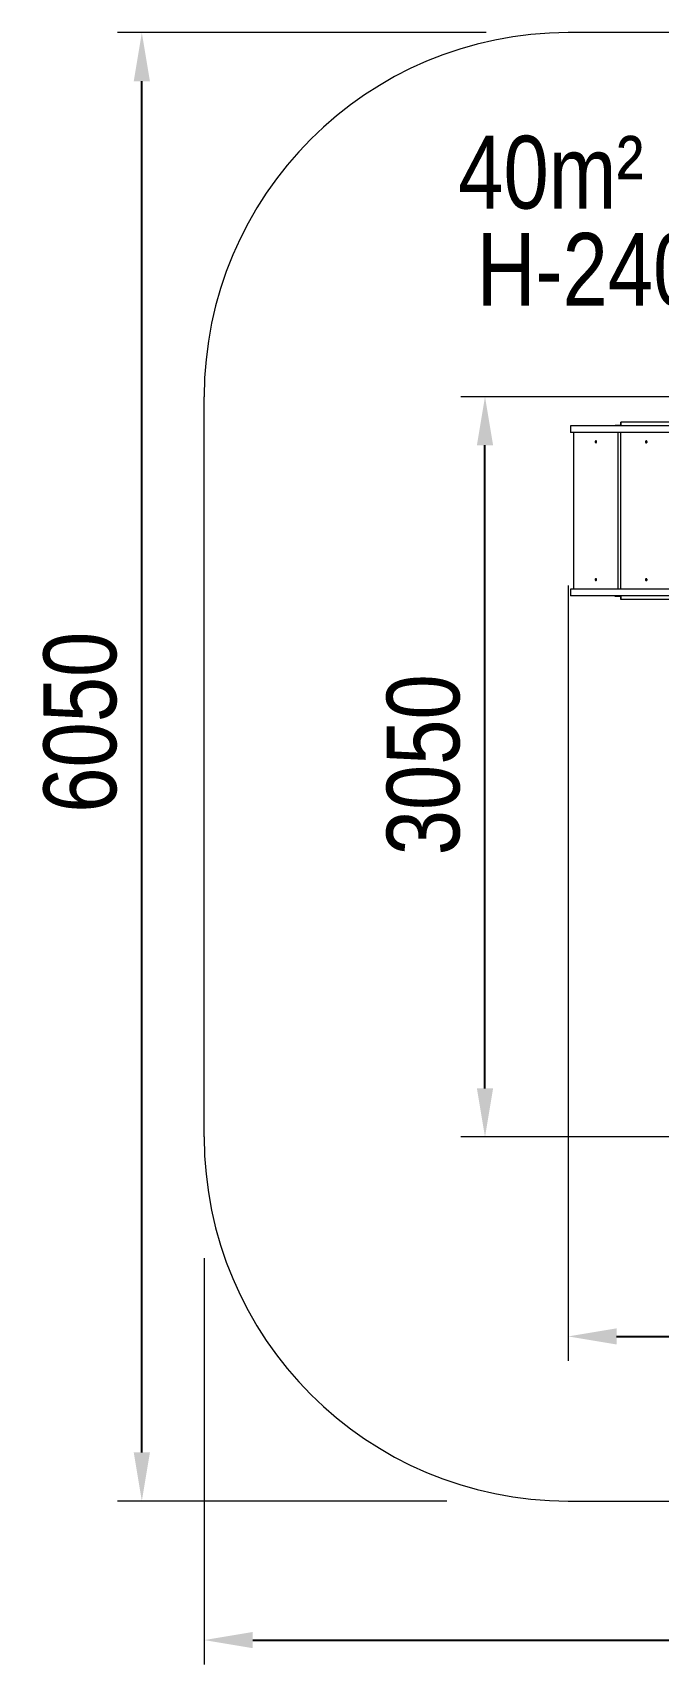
# Model space of a CAD drawing. Header units: millimetres. Extents: x -3852 to 3754, y -3689 to 3034.
# Drawn here: x -3852 to -1274, y -3689 to 3034 of the extents above; entities that cross this region are included whole.
import ezdxf

# ---------------------------------------------------------------- set-up
doc = ezdxf.new("R2010")
doc.units = ezdxf.units.MM
for name, color, linetype in [('DIKOM_ЗОНА', 80, 'Continuous'), ('DIKOM_ОБЪЕКТ', 7, 'Continuous'), ('DIKOM_РАЗМЕР_ЗОНА', 7, 'Continuous'), ('DIKOM_РАЗМЕР_ОБЪЕКТА', 7, 'Continuous')]:
    doc.layers.add(name, color=color, linetype=linetype)
doc.styles.add('style1', font='arial.ttf', dxfattribs={"width": 0.8})
doc.dimstyles.new('1-50', dxfattribs={"dimtxt": 300, "dimasz": 200, "dimexe": 100, "dimexo": 0, "dimgap": 100, "dimtad": 1, "dimtxsty": 'style1', "dimcen": 200, "dimclrd": 7, "dimclre": 7, "dimclrt": 7, "dimadec": 1, "dimazin": 2, "dimtfac": 1, "dimtmove": 0, "dimatfit": 2, "dimfxl": 0, "dimlwd": 25, "dimlwe": 18, "dimarcsym": 0})

# ---------------------------------------------------------------- blocks, each defined once
blk = doc.blocks.new('*D0')
at = {"layer": 'Defpoints', "color": 0, "transparency": 16777216}
for p in [(-1645.6, 756.6), (2216.6, 747.4), (2216.6, -2337.9)]:
    blk.add_point(p, dxfattribs=at)
at = {"layer": 'DIKOM_РАЗМЕР_ОБЪЕКТА', "color": 7, "lineweight": 18, "transparency": 16777216}
for p, q in [((-1645.6, 756.6), (-1645.6, -2437.9)), ((2216.6, 747.4), (2216.6, -2437.9))]:
    blk.add_line(p, q, dxfattribs=at)
at = {"layer": 'DIKOM_РАЗМЕР_ОБЪЕКТА', "color": 7, "lineweight": 25, "transparency": 16777216}
blk.add_line((-1445.6, -2337.9), (2016.6, -2337.9), dxfattribs=at)
at = {"layer": 'DIKOM_РАЗМЕР_ОБЪЕКТА', "color": 7, "transparency": 16777216}
for points in [[(-1445.6, -2304.6), (-1445.6, -2371.2), (-1645.6, -2337.9)], [(2016.6, -2304.6), (2016.6, -2371.2), (2216.6, -2337.9)]]:
    blk.add_solid(points, dxfattribs=at)
at = {"layer": 'DIKOM_РАЗМЕР_ОБЪЕКТА', "color": 7, "transparency": 16777216, "insert": (156.9, -2084.6), "char_height": 300, "attachment_point": 5, "style": 'style1'}
blk.add_mtext('3900', dxfattribs=at)
blk = doc.blocks.new('*D1')
at = {"layer": 'Defpoints', "color": 0, "transparency": 16777216}
for p in [(-1988.2, 1533.9), (178.5, 1533.9), (178.5, -1516.1)]:
    blk.add_point(p, dxfattribs=at)
at = {"layer": 'DIKOM_РАЗМЕР_ОБЪЕКТА', "color": 7, "lineweight": 18, "transparency": 16777216}
for p, q in [((178.5, 1533.9), (-2088.2, 1533.9)), ((178.5, -1516.1), (-2088.2, -1516.1))]:
    blk.add_line(p, q, dxfattribs=at)
at = {"layer": 'DIKOM_РАЗМЕР_ОБЪЕКТА', "color": 7, "lineweight": 25, "transparency": 16777216}
blk.add_line((-1988.2, -1316.1), (-1988.2, 1333.9), dxfattribs=at)
at = {"layer": 'DIKOM_РАЗМЕР_ОБЪЕКТА', "color": 7, "transparency": 16777216}
for points in [[(-2021.5, 1333.9), (-1954.8, 1333.9), (-1988.2, 1533.9)], [(-2021.5, -1316.1), (-1954.8, -1316.1), (-1988.2, -1516.1)]]:
    blk.add_solid(points, dxfattribs=at)
at = {"layer": 'DIKOM_РАЗМЕР_ОБЪЕКТА', "color": 7, "transparency": 16777216, "insert": (-2241.4, 17.3), "char_height": 300, "attachment_point": 5, "rotation": 90, "style": 'style1'}
blk.add_mtext('3050', dxfattribs=at)
blk = doc.blocks.new('*D2')
at = {"layer": 'Defpoints', "color": 0, "transparency": 16777216}
for p in [(3754.4, 468), (-3145.6, -2016.1), (3754.4, -3589.2)]:
    blk.add_point(p, dxfattribs=at)
at = {"layer": 'DIKOM_РАЗМЕР_ЗОНА', "color": 7, "lineweight": 18, "transparency": 16777216}
for p, q in [((3754.4, 468), (3754.4, -3689.2)), ((-3145.6, -2016.1), (-3145.6, -3689.2))]:
    blk.add_line(p, q, dxfattribs=at)
at = {"layer": 'DIKOM_РАЗМЕР_ЗОНА', "color": 7, "lineweight": 25, "transparency": 16777216}
blk.add_line((-2945.6, -3589.2), (3554.4, -3589.2), dxfattribs=at)
at = {"layer": 'DIKOM_РАЗМЕР_ЗОНА', "color": 7, "transparency": 16777216}
for points in [[(-2945.6, -3555.9), (-2945.6, -3622.5), (-3145.6, -3589.2)], [(3554.4, -3555.9), (3554.4, -3622.5), (3754.4, -3589.2)]]:
    blk.add_solid(points, dxfattribs=at)
at = {"layer": 'DIKOM_РАЗМЕР_ЗОНА', "color": 7, "transparency": 16777216, "insert": (461.9, -3336), "char_height": 300, "attachment_point": 5, "style": 'style1'}
blk.add_mtext('6900', dxfattribs=at)
blk = doc.blocks.new('*D3')
at = {"layer": 'Defpoints', "color": 0, "transparency": 16777216}
for p in [(-3402.4, 3033.9), (-1983.5, 3033.9), (-2145.6, -3016.1)]:
    blk.add_point(p, dxfattribs=at)
at = {"layer": 'DIKOM_РАЗМЕР_ЗОНА', "color": 7, "lineweight": 18, "transparency": 16777216}
for p, q in [((-1983.5, 3033.9), (-3502.4, 3033.9)), ((-2145.6, -3016.1), (-3502.4, -3016.1))]:
    blk.add_line(p, q, dxfattribs=at)
at = {"layer": 'DIKOM_РАЗМЕР_ЗОНА', "color": 7, "lineweight": 25, "transparency": 16777216}
blk.add_line((-3402.4, -2816.1), (-3402.4, 2833.9), dxfattribs=at)
at = {"layer": 'DIKOM_РАЗМЕР_ЗОНА', "color": 7, "transparency": 16777216}
for points in [[(-3435.7, 2833.9), (-3369.1, 2833.9), (-3402.4, 3033.9)], [(-3435.7, -2816.1), (-3369.1, -2816.1), (-3402.4, -3016.1)]]:
    blk.add_solid(points, dxfattribs=at)
at = {"layer": 'DIKOM_РАЗМЕР_ЗОНА', "color": 7, "transparency": 16777216, "insert": (-3655.6, 192.6), "char_height": 300, "attachment_point": 5, "rotation": 90, "style": 'style1'}
blk.add_mtext('6050', dxfattribs=at)

msp = doc.modelspace()

# ---------------------------------------------------------------- linework, layer by layer
at = {"layer": 'DIKOM_ЗОНА', "color": 3, "lineweight": 15}
for p, q in [((2254.427, 3033.883), (-1645.573, 3033.883)), ((-3145.573, -1516.117), (-3145.573, 1533.883)), ((-1645.573, -3016.117), (2328.538, -3016.117))]:
    msp.add_line(p, q, dxfattribs=at)
for centre, start, end in [((-1645.573, 1533.883), 90, 180), ((-1645.573, -1516.117), 180, 270)]:
    msp.add_arc(centre, 1500, start, end, dxfattribs=at)
at = {"layer": 'DIKOM_ОБЪЕКТ', "color": 7, "linetype": 'Continuous', "lineweight": 15}
for p, q in [((-1635.573, 1413.883), (-1635.573, 1386.883)), ((-1634.393, 1413.883), (-1635.573, 1413.883)), ((-1634.393, 1386.883), (-1634.393, 1413.883)), ((-739.289, 1413.883), (-1634.393, 1413.883)), ((-1451.462, 1413.883), (-1451.462, 1416.883)), ((-1451.462, 1416.883), (-1428.669, 1416.883)), ((-1428.669, 1428.883), (-1428.669, 1413.883)), ((-1427.933, 1428.883), (-1428.669, 1428.883)), ((-1427.933, 1413.883), (-1427.933, 1428.883)), ((-804.916, 1428.883), (-1427.933, 1428.883)), ((-1634.393, 1386.883), (-1635.573, 1386.883)), ((-736.308, 1386.883), (-1634.393, 1386.883)), ((-1623.081, 1386.883), (-1623.081, 740.883)), ((-1439.043, 740.883), (-1439.043, 1386.883)), ((-1430.355, 1386.883), (-1430.355, 740.883)), ((-1635.573, 740.883), (-1635.573, 713.883)), ((-1634.393, 740.883), (-1635.573, 740.883)), ((-1634.393, 713.883), (-1634.393, 740.883)), ((-736.308, 740.883), (-1634.393, 740.883)), ((-1634.393, 713.883), (-1635.573, 713.883)), ((-739.289, 713.883), (-1634.393, 713.883)), ((-1451.462, 710.883), (-1451.462, 713.883)), ((-1428.669, 710.883), (-1451.462, 710.883)), ((-1428.669, 713.883), (-1428.669, 698.883)), ((-1427.933, 698.883), (-1428.669, 698.883)), ((-1427.933, 698.883), (-1427.933, 713.883)), ((-804.916, 698.883), (-1427.933, 698.883))]:
    msp.add_line(p, q, dxfattribs=at)
at = {"layer": 'DIKOM_ОБЪЕКТ', "color": 7, "linetype": 'Continuous', "lineweight": 15, "flags": 128}
for points in [[(-1531.062, 1343.883), (-1530.194, 1344.061), (-1529.403, 1344.578), (-1528.76, 1345.389), (-1528.321, 1346.422), (-1528.126, 1347.584), (-1528.191, 1348.773), (-1528.512, 1349.883), (-1529.059, 1350.815), (-1529.785, 1351.487), (-1530.623, 1351.838), (-1531.501, 1351.838), (-1532.34, 1351.487), (-1533.065, 1350.815), (-1533.612, 1349.883), (-1533.933, 1348.773), (-1533.999, 1347.584), (-1533.803, 1346.422), (-1533.364, 1345.389), (-1532.721, 1344.578), (-1531.93, 1344.061), (-1531.062, 1343.883)], [(-1323.711, 1343.883), (-1322.705, 1344.061), (-1321.789, 1344.578), (-1321.043, 1345.389), (-1320.534, 1346.422), (-1320.308, 1347.584), (-1320.384, 1348.773), (-1320.756, 1349.883), (-1321.39, 1350.815), (-1322.23, 1351.487), (-1323.202, 1351.838), (-1324.22, 1351.838), (-1325.192, 1351.487), (-1326.032, 1350.815), (-1326.666, 1349.883), (-1327.038, 1348.773), (-1327.114, 1347.584), (-1326.888, 1346.422), (-1326.379, 1345.389), (-1325.633, 1344.578), (-1324.717, 1344.061), (-1323.711, 1343.883)], [(-1531.062, 775.883), (-1530.194, 776.061), (-1529.403, 776.578), (-1528.76, 777.389), (-1528.321, 778.422), (-1528.126, 779.584), (-1528.191, 780.773), (-1528.512, 781.883), (-1529.059, 782.815), (-1529.785, 783.487), (-1530.623, 783.838), (-1531.501, 783.838), (-1532.34, 783.487), (-1533.065, 782.815), (-1533.612, 781.883), (-1533.933, 780.773), (-1533.999, 779.584), (-1533.803, 778.422), (-1533.364, 777.389), (-1532.721, 776.578), (-1531.93, 776.061), (-1531.062, 775.883)], [(-1323.711, 775.883), (-1322.705, 776.061), (-1321.789, 776.578), (-1321.043, 777.389), (-1320.534, 778.422), (-1320.308, 779.584), (-1320.384, 780.773), (-1320.756, 781.883), (-1321.39, 782.815), (-1322.23, 783.487), (-1323.202, 783.838), (-1324.22, 783.838), (-1325.192, 783.487), (-1326.032, 782.815), (-1326.666, 781.883), (-1327.038, 780.773), (-1327.114, 779.584), (-1326.888, 778.422), (-1326.379, 777.389), (-1325.633, 776.578), (-1324.717, 776.061), (-1323.711, 775.883)]]:
    msp.add_lwpolyline(points, dxfattribs=at)

# ---------------------------------------------------------------- texts
at = {"layer": 'DIKOM_РАЗМЕР_ОБЪЕКТА', "insert": (-2098.321, 2608.905), "char_height": 300, "attachment_point": 1, "style": 'style1'}
msp.add_mtext_dynamic_manual_height_columns('40m²', width=948.89436, gutter_width=20, heights=[0], dxfattribs=at)
at = {"layer": 'DIKOM_РАЗМЕР_ОБЪЕКТА', "insert": (-2022.081, 2208.465), "char_height": 300, "width": 5405.47657, "attachment_point": 1, "style": 'style1'}
msp.add_mtext('H-2400', dxfattribs=at)

# ---------------------------------------------------------------- dimensions: what is measured, and where the dimension line sits
at = {"layer": 'DIKOM_РАЗМЕР_ЗОНА'}
dim = msp.add_linear_dim(base=(-3402.391, 3033.883), p1=(-2145.573, -3016.117), p2=(-1983.496, 3033.883), angle=90, dimstyle='1-50', dxfattribs=at)
dim.commit()
dim.dimension.update_dxf_attribs({"geometry": '*D3', "text_midpoint": (-3402.391, 192.567), "dimtype": 160})
dim = msp.add_linear_dim(base=(3754.427, -3589.192), p1=(-3145.573, -2016.117), p2=(3754.427, 468.045), dimstyle='1-50', dxfattribs=at)
dim.commit()
dim.dimension.update_dxf_attribs({"geometry": '*D2', "text_midpoint": (461.883, -3589.192), "dimtype": 160})
at = {"layer": 'DIKOM_РАЗМЕР_ОБЪЕКТА'}
dim = msp.add_linear_dim(base=(-1988.157, 1533.883), p1=(178.538, -1516.117), p2=(178.538, 1533.883), angle=90, dimstyle='1-50', dxfattribs=at)
dim.commit()
dim.dimension.update_dxf_attribs({"geometry": '*D1', "text_midpoint": (-1988.157, 17.255), "dimtype": 160})
dim = msp.add_linear_dim(base=(2216.649, -2337.904), p1=(-1645.573, 756.639), p2=(2216.649, 747.383), text='3900', dimstyle='1-50', dxfattribs=at)
dim.commit()
dim.dimension.update_dxf_attribs({"geometry": '*D0', "text_midpoint": (156.888, -2337.904), "dimtype": 160})

doc.saveas('drawing.dxf')
